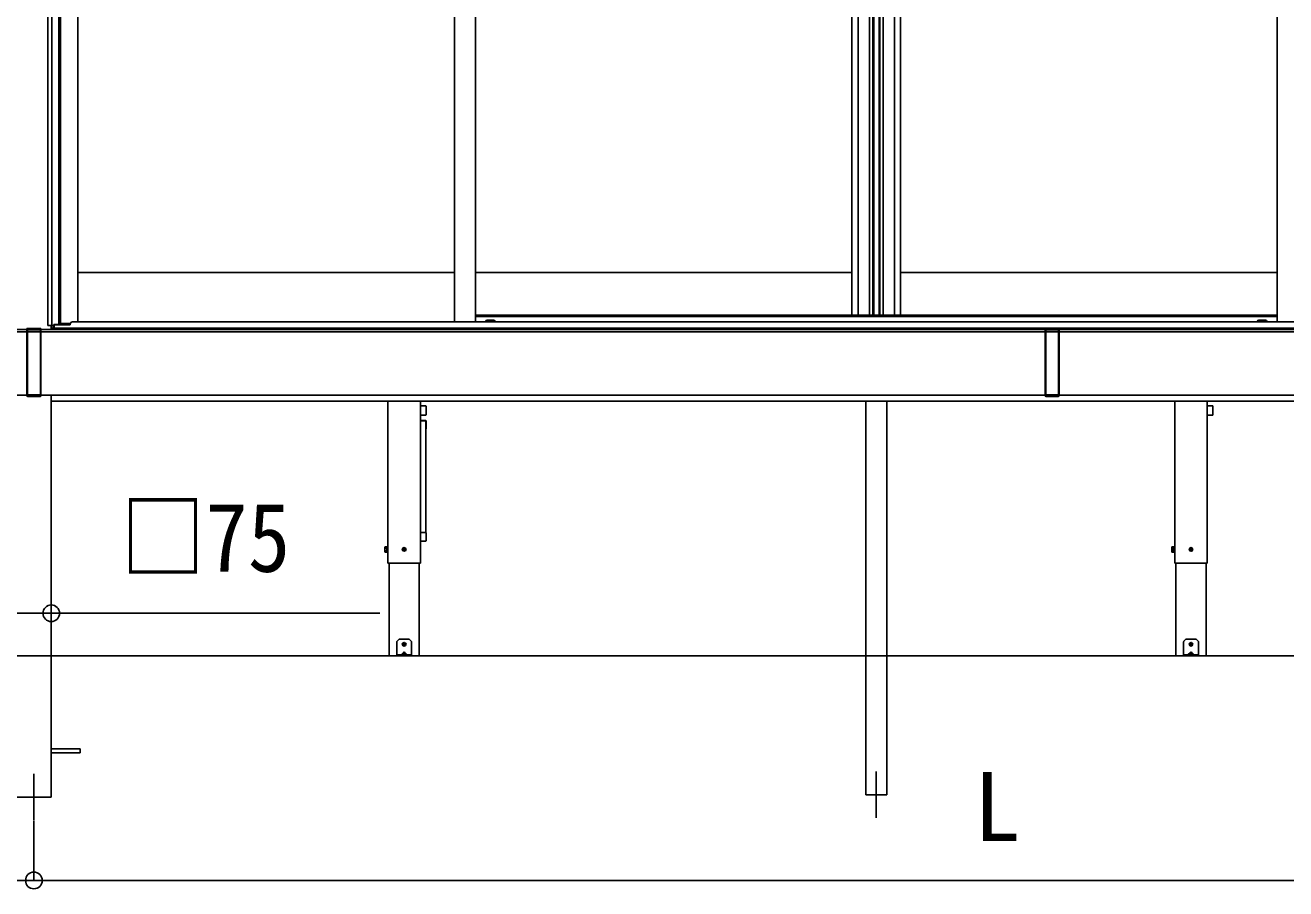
# Model space of a CAD drawing. Units: millimetres, scale not verified. Extents: x -10500 to 10500, y -15600 to 15524.
# Drawn here: x -4292 to -1568, y -11614 to -9748 of the extents above; entities that cross this region are included whole.
import ezdxf
from ezdxf.enums import TextEntityAlignment as Align

# ---------------------------------------------------------------- set-up
doc = ezdxf.new("R2010")
doc.units = ezdxf.units.MM
doc.header["$LTSCALE"] = 80
for name, color, linetype in [('0-3_YKK_12', 2, 'Continuous'), ('0-5_YKK_A1', 4, 'Continuous'), ('0-6_YKK_D', 6, 'Continuous')]:
    doc.layers.add(name, color=color, linetype=linetype)
doc.styles.add('ＭＳ ゴシック', font='')
doc.styles.get('ＭＳ ゴシック').set_extended_font_data('MS Gothic')

msp = doc.modelspace()

# ---------------------------------------------------------------- linework, layer by layer
at = {"layer": '0-3_YKK_12'}
for p, q in [((-4273, -11365.5), (-4273, -11465.5)), ((-2453, -11360.5), (-2453, -11460.5))]:
    msp.add_line(p, q, dxfattribs=at)
at = {"layer": '0-5_YKK_A1'}
for p, q in [((-4243, -8423.5), (-4243, -10396.5)), ((-4234.2, -8423.5), (-4234.2, -10396.5)), ((-4219, -8453.5), (-4219, -10395)), ((-4215.8, -8453.5), (-4215.8, -10392.5)), ((-4178, -8453.5), (-4178, -10389)), ((-3364.25, -8453.5), (-3364.25, -10389)), ((-3319.25, -8453.5), (-3319.25, -10389)), ((-2505.5, -8453.5), (-2505.5, -10374.5)), ((-2492.3, -8453.5), (-2492.3, -10374.5)), ((-2467.7, -8453.5), (-2467.7, -10374.5)), ((-2460.5, -8453.5), (-2460.5, -10374.5)), ((-2458.5, -8453.5), (-2458.5, -10374.5)), ((-2446.7, -8453.5), (-2446.7, -10374.5)), ((-2445.5, -8453.5), (-2445.5, -10374.5)), ((-2438.3, -8453.5), (-2438.3, -10374.5)), ((-2413.7, -8453.5), (-2413.7, -10374.5)), ((-2400.5, -8453.5), (-2400.5, -10374.5)), ((-1586.75, -8453.5), (-1586.75, -10389)), ((-3364.25, -10282.5), (-4178, -10282.5)), ((-2505.5, -10282.5), (-3319.25, -10282.5)), ((-1586.75, -10282.5), (-2400.5, -10282.5)), ((-2493.5, -10374.5), (-3319.25, -10374.5)), ((-2505.5, -10374.5), (-2447.5, -10374.5)), ((-2458.5, -10374.5), (-2400.5, -10374.5)), ((-1586.75, -10374.5), (-2412.5, -10374.5)), ((-4287, -10403), (-4259, -10403)), ((-4287, -10403.29), (-4287, -10403)), ((-4287, -10403.29), (-4287, -10405.71)), ((-4259, -10403.29), (-4287, -10403.29)), ((-4259, -10403.29), (-4259, -10403)), ((-4259, -10405.71), (-4259, -10403.29)), ((-4235.5, -10396.5), (-4235.5, -10405.5)), ((-671, -10402.5), (-4235, -10402.5)), ((-4235, -10405.5), (-4235, -10402.5)), ((-4230, -10402.5), (-4231, -10402.5)), ((-4219, -10395), (-4230, -10395)), ((-4230, -10402.5), (-4230, -10395)), ((-4229.5, -10402.5), (-4229.5, -10395)), ((-4229.5, -10395.5), (-4194.5, -10395.5)), ((-4229.5, -10402.5), (-676.5, -10402.5)), ((-4219, -10392.5), (-4194.27, -10392.5)), ((-4194.5, -10395.5), (-4194.5, -10394)), ((-3319.25, -10377.5), (-1586.75, -10377.5)), ((-3293.75, -10385), (-3279.75, -10385)), ((-3276.75, -10388.5), (-3276.75, -10388)), ((-2087, -10403), (-2059, -10403)), ((-2087, -10403.29), (-2087, -10403)), ((-2087, -10403.29), (-2087, -10405.71)), ((-2059, -10403.29), (-2087, -10403.29)), ((-2059, -10403.29), (-2059, -10403)), ((-2059, -10405.71), (-2059, -10403.29)), ((-1629.25, -10388.5), (-1629.25, -10388)), ((-1629.25, -10388.5), (-1609.25, -10388.5)), ((-1626.25, -10385), (-1612.25, -10385)), ((-1609.25, -10388.5), (-1609.25, -10388)), ((284.76, -10410.5), (-9871.02, -10410.5)), ((-4288, -10405.5), (-6458, -10405.5)), ((-4288, -10406.41), (-4288, -10404)), ((-4288, -10546.59), (-4288, -10406.41)), ((-4258, -10406.41), (-4259, -10406.41)), ((-4259, -10546.59), (-4259, -10406.41)), ((-4258, -10404), (-4258, -10406.41)), ((-2088, -10405.5), (-4258, -10405.5)), ((-4258, -10406.41), (-4258, -10546.59)), ((-2088, -10406.41), (-2088, -10404)), ((-2088, -10546.59), (-2088, -10406.41)), ((-2058, -10406.41), (-2059, -10406.41)), ((-2059, -10546.59), (-2059, -10406.41)), ((-2058, -10404), (-2058, -10406.41)), ((111, -10405.5), (-2058, -10405.5)), ((-2058, -10406.41), (-2058, -10546.59)), ((-4288, -10547.5), (-6458, -10547.5)), ((-4288, -10549), (-4288, -10546.59)), ((-4288, -10546.59), (-4287, -10546.59)), ((-4287, -10546.59), (-4259, -10546.59)), ((-4287, -10547.29), (-4287, -10546.59)), ((-4259, -10547.29), (-4287, -10547.29)), ((-4287, -10547.29), (-4287, -10549.71)), ((-4287, -10549.71), (-4259, -10549.71)), ((-4287, -10549.71), (-4287, -10550)), ((-4259, -10550), (-4287, -10550)), ((-4259, -10546.59), (-4258, -10546.59)), ((-4259, -10547.29), (-4259, -10546.59)), ((-4259, -10549.71), (-4259, -10547.29)), ((-4259, -10549.71), (-4259, -10550)), ((-4258, -10546.59), (-4258, -10549)), ((-2088, -10547.5), (-4258, -10547.5)), ((-4235.5, -10560.5), (-670.5, -10560.5)), ((-3508.08, -10560.5), (-3508.08, -10910.5)), ((-3508, -10560.5), (-3508, -10910.5)), ((-3438, -10560.5), (-3438, -10910.5)), ((-3437.92, -10560.5), (-3437.92, -10910.5)), ((-2475.5, -10560.5), (-2475.5, -11110.5)), ((-2430.5, -10560.5), (-2430.5, -11110.5)), ((-2088, -10549), (-2088, -10546.59)), ((-2088, -10546.59), (-2087, -10546.59)), ((-2087, -10546.59), (-2059, -10546.59)), ((-2087, -10547.29), (-2087, -10546.59)), ((-2059, -10547.29), (-2087, -10547.29)), ((-2087, -10547.29), (-2087, -10549.71)), ((-2087, -10549.71), (-2059, -10549.71)), ((-2087, -10549.71), (-2087, -10550)), ((-2059, -10550), (-2087, -10550)), ((-2059, -10546.59), (-2058, -10546.59)), ((-2059, -10547.29), (-2059, -10546.59)), ((-2059, -10549.71), (-2059, -10547.29)), ((-2059, -10549.71), (-2059, -10550)), ((-2058, -10546.59), (-2058, -10549)), ((111, -10547.5), (-2058, -10547.5)), ((-1808.08, -10560.5), (-1808.08, -10910.5)), ((-1808, -10560.5), (-1808, -10910.5)), ((-1738, -10560.5), (-1738, -10910.5)), ((-1737.92, -10560.5), (-1737.92, -10910.5)), ((-3426.8, -10570.3), (-3437.2, -10570.3)), ((-3437.2, -10590.7), (-3426.8, -10590.7)), ((-3425.8, -10589.7), (-3425.8, -10571.3)), ((-1726.8, -10570.3), (-1737.2, -10570.3)), ((-1737.2, -10590.7), (-1726.8, -10590.7)), ((-1725.8, -10589.7), (-1725.8, -10571.3)), ((-3426.8, -10601.84), (-3437.2, -10601.84)), ((-3426.8, -10602.09), (-3437.2, -10602.09)), ((-3427, -10602.46), (-3437, -10602.46)), ((-3426, -10844.08), (-3426, -10603.38)), ((-3425.8, -10602.84), (-3425.8, -10619.99)), ((-3437.2, -10843.71), (-3426.8, -10843.71)), ((-3437.2, -10862.79), (-3426.8, -10862.79)), ((-3425.8, -10844.64), (-3425.8, -10844.77)), ((-3425.8, -10844.77), (-3425.8, -10845.3)), ((-3425.8, -10845.3), (-3425.8, -10847.86)), ((-3425.8, -10847.86), (-3425.8, -10859.55)), ((-3514.8, -10875.5), (-3514.35, -10874.73)), ((-3514.8, -10875.5), (-3514.8, -10885.5)), ((-3514.8, -10885.5), (-3514.35, -10886.27)), ((-3514.35, -10874.73), (-3510.8, -10874.73)), ((-3514.35, -10877.61), (-3510.8, -10877.61)), ((-3514.35, -10883.39), (-3510.8, -10883.39)), ((-3514.35, -10886.27), (-3510.8, -10886.27)), ((-3510.8, -10874.73), (-3510.8, -10886.27)), ((-3509.6, -10874.25), (-3508, -10874.25)), ((-3475.24, -10880), (-3474.14, -10879.98)), ((-3475.24, -10881), (-3474.14, -10881.02)), ((-3474.14, -10879.98), (-3473.62, -10879.88)), ((-3474.14, -10881.02), (-3473.62, -10881.12)), ((-3473.52, -10879.36), (-3473.62, -10879.88)), ((-3473.52, -10881.64), (-3473.62, -10881.12)), ((-3473.5, -10878.26), (-3473.52, -10879.36)), ((-3473.5, -10882.74), (-3473.52, -10881.64)), ((-3472.5, -10878.26), (-3472.48, -10879.36)), ((-3472.5, -10882.74), (-3472.48, -10881.64)), ((-3472.48, -10879.36), (-3472.38, -10879.88)), ((-3472.48, -10881.64), (-3472.38, -10881.12)), ((-3471.86, -10879.98), (-3472.38, -10879.88)), ((-3471.86, -10881.02), (-3472.38, -10881.12)), ((-3470.75, -10880), (-3471.86, -10879.98)), ((-3470.75, -10881), (-3471.86, -10881.02)), ((-1814.8, -10875.5), (-1814.35, -10874.73)), ((-1814.8, -10875.5), (-1814.8, -10885.5)), ((-1814.8, -10885.5), (-1814.35, -10886.27)), ((-1814.35, -10874.73), (-1810.8, -10874.73)), ((-1814.35, -10877.61), (-1810.8, -10877.61)), ((-1814.35, -10883.39), (-1810.8, -10883.39)), ((-1814.35, -10886.27), (-1810.8, -10886.27)), ((-1810.8, -10874.73), (-1810.8, -10886.27)), ((-1809.6, -10874.25), (-1808, -10874.25)), ((-1775.24, -10880), (-1774.14, -10879.98)), ((-1775.24, -10881), (-1774.14, -10881.02)), ((-1774.14, -10879.98), (-1773.62, -10879.88)), ((-1774.14, -10881.02), (-1773.62, -10881.12)), ((-1773.52, -10879.36), (-1773.62, -10879.88)), ((-1773.52, -10881.64), (-1773.62, -10881.12)), ((-1773.5, -10878.26), (-1773.52, -10879.36)), ((-1773.5, -10882.74), (-1773.52, -10881.64)), ((-1772.5, -10878.26), (-1772.48, -10879.36)), ((-1772.5, -10882.74), (-1772.48, -10881.64)), ((-1772.48, -10879.36), (-1772.38, -10879.88)), ((-1772.48, -10881.64), (-1772.38, -10881.12)), ((-1771.86, -10879.98), (-1772.38, -10879.88)), ((-1771.86, -10881.02), (-1772.38, -10881.12)), ((-1770.75, -10880), (-1771.86, -10879.98)), ((-1770.75, -10881), (-1771.86, -10881.02)), ((-3437.92, -10910.5), (-3508.08, -10910.5)), ((-3505.65, -10910.5), (-3505.65, -11110.5)), ((-3440.35, -10910.5), (-3440.35, -11110.5)), ((-1737.92, -10910.5), (-1808.08, -10910.5)), ((-1805.65, -10910.5), (-1805.65, -11110.5)), ((-1740.35, -10910.5), (-1740.35, -11110.5)), ((-3489, -11107.5), (-3489, -11080.33)), ((-3484, -11074.5), (-3488.41, -11078.91)), ((-3462, -11074.5), (-3484, -11074.5)), ((-3473.52, -11084.36), (-3473.62, -11084.88)), ((-3473.5, -11083.26), (-3473.52, -11084.36)), ((-3472.5, -11083.26), (-3472.48, -11084.36)), ((-3472.48, -11084.36), (-3472.38, -11084.88)), ((-3457.59, -11078.91), (-3462, -11074.5)), ((-3457, -11107.5), (-3457, -11080.33)), ((-1789, -11107.5), (-1789, -11080.33)), ((-1784, -11074.5), (-1788.41, -11078.91)), ((-1762, -11074.5), (-1784, -11074.5)), ((-1773.52, -11084.36), (-1773.62, -11084.88)), ((-1773.5, -11083.26), (-1773.52, -11084.36)), ((-1772.5, -11083.26), (-1772.48, -11084.36)), ((-1772.48, -11084.36), (-1772.38, -11084.88)), ((-1757.59, -11078.91), (-1762, -11074.5)), ((-1757, -11107.5), (-1757, -11080.33)), ((284.76, -11110.5), (-9871.02, -11110.5)), ((-3440.35, -11110.5), (-3505.65, -11110.5)), ((-3489, -11108), (-3489, -11107.5)), ((-3489, -11110.5), (-3489, -11108)), ((-3489, -11108), (-3488.41, -11108)), ((-3488.41, -11110.5), (-3489, -11110.5)), ((-3488.41, -11108), (-3484, -11108)), ((-3462, -11108), (-3484, -11108)), ((-3462, -11110.5), (-3484, -11110.5)), ((-3474.44, -11103.04), (-3478.9, -11107.5)), ((-3477, -11107.08), (-3477, -11107.5)), ((-3477, -11107.5), (-3469, -11107.5)), ((-3476.5, -11108), (-3469.5, -11108)), ((-3475.24, -11085), (-3474.14, -11084.98)), ((-3475.24, -11086), (-3474.14, -11086.02)), ((-3474.14, -11084.98), (-3473.62, -11084.88)), ((-3474.14, -11086.02), (-3473.62, -11086.12)), ((-3473.52, -11086.64), (-3473.62, -11086.12)), ((-3473.5, -11087.74), (-3473.52, -11086.64)), ((-3472.5, -11087.74), (-3472.48, -11086.64)), ((-3472.48, -11086.64), (-3472.38, -11086.12)), ((-3471.86, -11084.98), (-3472.38, -11084.88)), ((-3471.86, -11086.02), (-3472.38, -11086.12)), ((-3470.75, -11085), (-3471.86, -11084.98)), ((-3470.75, -11086), (-3471.86, -11086.02)), ((-3467.1, -11107.5), (-3471.56, -11103.04)), ((-3469, -11107.08), (-3469, -11107.5)), ((-3462, -11110.5), (-3462, -11108)), ((-3462, -11108), (-3457.59, -11108)), ((-3457.59, -11110.5), (-3462, -11110.5)), ((-3457.59, -11108), (-3457, -11108)), ((-3457, -11107.5), (-3457, -11108)), ((-2475.5, -11110.5), (-2475.5, -11410.5)), ((-2430.5, -11110.5), (-2430.5, -11410.5)), ((-1740.35, -11110.5), (-1805.65, -11110.5)), ((-1789, -11108), (-1789, -11107.5)), ((-1789, -11110.5), (-1789, -11108)), ((-1789, -11108), (-1788.41, -11108)), ((-1788.41, -11110.5), (-1789, -11110.5)), ((-1788.41, -11108), (-1784, -11108)), ((-1762, -11108), (-1784, -11108)), ((-1762, -11110.5), (-1784, -11110.5)), ((-1774.44, -11103.04), (-1778.9, -11107.5)), ((-1777, -11107.08), (-1777, -11107.5)), ((-1777, -11107.5), (-1769, -11107.5)), ((-1776.5, -11108), (-1769.5, -11108)), ((-1775.24, -11085), (-1774.14, -11084.98)), ((-1775.24, -11086), (-1774.14, -11086.02)), ((-1774.14, -11084.98), (-1773.62, -11084.88)), ((-1774.14, -11086.02), (-1773.62, -11086.12)), ((-1773.52, -11086.64), (-1773.62, -11086.12)), ((-1773.5, -11087.74), (-1773.52, -11086.64)), ((-1772.5, -11087.74), (-1772.48, -11086.64)), ((-1772.48, -11086.64), (-1772.38, -11086.12)), ((-1771.86, -11084.98), (-1772.38, -11084.88)), ((-1771.86, -11086.02), (-1772.38, -11086.12)), ((-1770.75, -11085), (-1771.86, -11084.98)), ((-1770.75, -11086), (-1771.86, -11086.02)), ((-1767.1, -11107.5), (-1771.56, -11103.04)), ((-1769, -11107.08), (-1769, -11107.5)), ((-1762, -11110.5), (-1762, -11108)), ((-1762, -11108), (-1757.59, -11108)), ((-1757.59, -11110.5), (-1762, -11110.5)), ((-1757.59, -11108), (-1757, -11108)), ((-1757, -11107.5), (-1757, -11108)), ((-4235.5, -11311), (-4173, -11311)), ((-4235.5, -11320), (-4173, -11320)), ((-4173, -11311), (-4173, -11320)), ((-2430.5, -11410.5), (-2475.5, -11410.5)), ((-4310.5, -11415.5), (-4235.5, -11415.5))]:
    msp.add_line(p, q, dxfattribs=at)
for points in [[(-4231.1, -10402.5), (-4231.1, -10396.5), (-4243, -10396.5)], [(-4189.5, -10389), (-3319.25, -10389), (-716.5, -10389)], [(-3276.75, -10388.5), (-3296.75, -10388.5), (-3296.75, -10388)], [(-4287, -10405.71), (-4287, -10406.41), (-4288, -10406.41)], [(-4287, -10405.71), (-4259, -10405.71), (-4259, -10406.41), (-4287, -10406.41), (-4287, -10546.59)], [(-2087, -10405.71), (-2087, -10406.41), (-2088, -10406.41)], [(-2087, -10405.71), (-2059, -10405.71), (-2059, -10406.41), (-2087, -10406.41), (-2087, -10546.59)], [(-4235.5, -11415.5), (-4235.5, -11110.5), (-4235.5, -10547.5)], [(-3425.8, -10859.55), (-3425.8, -10861.6), (-3425.8, -10861.79)], [(-3508, -10886.75), (-3509.6, -10886.75), (-3509.6, -10874.25)], [(-1808, -10886.75), (-1809.6, -10886.75), (-1809.6, -10874.25)], [(-3484, -11108), (-3484, -11110.5), (-3488.41, -11110.5)], [(-3457, -11108), (-3457, -11110.5), (-3457.59, -11110.5)], [(-1784, -11108), (-1784, -11110.5), (-1788.41, -11110.5)], [(-1757, -11108), (-1757, -11110.5), (-1757.59, -11110.5)]]:
    msp.add_lwpolyline(points, dxfattribs=at)
for points in [[(-3510.8, -10874.75), (-3509.6, -10874.75), (-3509.6, -10886.25), (-3510.8, -10886.25)], [(-1810.8, -10874.75), (-1809.6, -10874.75), (-1809.6, -10886.25), (-1810.8, -10886.25)]]:
    msp.add_lwpolyline(points, close=True, dxfattribs=at)
for centre, radius in [((-3473, -10880.5), 4), ((-3470.88, -10882.62), 0.3), ((-1773, -10880.5), 4), ((-1770.88, -10882.62), 0.3), ((-3473, -11085.5), 4), ((-1773, -11085.5), 4), ((-3470.88, -11087.62), 0.3), ((-1770.88, -11087.62), 0.3)]:
    msp.add_circle(centre, radius, dxfattribs=at)
for centre, radius, start, end in [((-4287, -10404), 1, 90, 180), ((-4287.12, -10404.18), 0.893, 81.95053, 168.57825), ((-4259, -10404), 1, 0, 90), ((-4258.87, -10404.18), 0.893, 11.42175, 98.04947), ((-4189.5, -10394), 5, 90, 180), ((-3293.75, -10388), 3, 90, 180), ((-3279.75, -10388), 3, 0, 90), ((-2087, -10404), 1, 90, 180), ((-2087.12, -10404.18), 0.893, 81.95053, 168.57825), ((-2059, -10404), 1, 0, 90), ((-2058.87, -10404.18), 0.893, 11.42175, 98.04947), ((-1626.25, -10388), 3, 90, 180), ((-1612.25, -10388), 3, 360, 90), ((-4287.12, -10406.59), 0.893, 81.95053, 168.57825), ((-4258.87, -10406.59), 0.893, 11.42175, 98.04947), ((-2087.12, -10406.59), 0.893, 81.95053, 168.57825), ((-2058.87, -10406.59), 0.893, 11.42175, 98.04947), ((-4287.12, -10546.41), 0.893, 191.42175, 278.04947), ((-4287, -10549), 1, 180, 270), ((-4287.12, -10548.82), 0.893, 191.42175, 278.04947), ((-4258.87, -10546.41), 0.893, 261.95053, 348.57825), ((-4259, -10549), 1, 270, 0), ((-4258.87, -10548.82), 0.893, 261.95053, 348.57825), ((-2087.12, -10546.41), 0.893, 191.42175, 278.04947), ((-2087, -10549), 1, 180, 270), ((-2087.12, -10548.82), 0.893, 191.42175, 278.04947), ((-2058.87, -10546.41), 0.893, 261.95053, 348.57825), ((-2059, -10549), 1, 270, 0), ((-2058.87, -10548.82), 0.893, 261.95053, 348.57825), ((-3437.2, -10571.3), 1, 90, 136.07133), ((-3437.2, -10589.7), 1, 223.92867, 270), ((-3426.8, -10571.3), 1, 0, 90), ((-3426.8, -10589.7), 1, 270, 0), ((-1737.2, -10571.3), 1, 90, 136.07133), ((-1737.2, -10589.7), 1, 223.92867, 270), ((-1726.8, -10571.3), 1, 0, 90), ((-1726.8, -10589.7), 1, 270, 0), ((-3437.2, -10602.84), 1, 90, 136.07133), ((-3437.21, -10603.11), 1.03, 89.33234, 133.67747), ((-3437.04, -10603.42), 0.964, 87.79679, 156.39643), ((-3426.96, -10603.42), 0.964, 2.3873, 92.20321), ((-3426.8, -10602.84), 1, 0, 90), ((-3426.76, -10603.05), 0.964, 2.3873, 92.20321), ((-3426.68, -10619.99), 0.881, 320.61871, 359.66491), ((-3437.24, -10844.68), 0.964, 87.79679, 135.1392), ((-3437.2, -10861.79), 1, 223.92867, 270), ((-3426.76, -10844.68), 0.964, 2.3873, 92.20321), ((-3426.8, -10861.79), 1, 270, 0), ((-3512.24, -10876.17), 2.56, 145.61708, 214.38292), ((-3505.25, -10880.5), 9.55, 162.41276, 197.58724), ((-3512.24, -10884.83), 2.56, 145.61708, 214.38292), ((-3473, -10880.5), 2.3, 167.44414, 192.55586), ((-3473, -10880.5), 2.3, 77.44414, 102.55586), ((-3473, -10880.5), 2.3, 257.44414, 282.55586), ((-3473, -10880.5), 2.3, 347.44414, 12.55586), ((-1812.24, -10876.17), 2.56, 145.61708, 214.38292), ((-1805.25, -10880.5), 9.55, 162.41276, 197.58724), ((-1812.24, -10884.83), 2.56, 145.61708, 214.38292), ((-1773, -10880.5), 2.3, 167.44414, 192.55586), ((-1773, -10880.5), 2.3, 77.44414, 102.55586), ((-1773, -10880.5), 2.3, 257.44414, 282.55586), ((-1773, -10880.5), 2.3, 347.44414, 12.55586), ((-3487, -11080.33), 2, 135, 180), ((-3473, -11085.5), 2.3, 77.44414, 102.55586), ((-3459, -11080.33), 2, 0, 45), ((-1787, -11080.33), 2, 135, 180), ((-1773, -11085.5), 2.3, 77.44414, 102.55586), ((-1759, -11080.33), 2, 0, 45), ((-3476, -11107.08), 1, 126.03188, 180), ((-3476.5, -11107.5), 0.5, 180, 270), ((-3473, -11111.2), 6.1, 53.96812, 126.03188), ((-3473, -11085.5), 2.3, 167.44414, 192.55586), ((-3473, -11085.5), 2.3, 257.44414, 282.55586), ((-3473, -11085.5), 2.3, 347.44414, 12.55586), ((-3469.5, -11107.5), 0.5, 270, 0), ((-3470, -11107.08), 1, 0, 53.96812), ((-1776, -11107.08), 1, 126.03188, 180), ((-1776.5, -11107.5), 0.5, 180, 270), ((-1773, -11111.2), 6.1, 53.96812, 126.03188), ((-1773, -11085.5), 2.3, 167.44414, 192.55586), ((-1773, -11085.5), 2.3, 257.44414, 282.55586), ((-1773, -11085.5), 2.3, 347.44414, 12.55586), ((-1769.5, -11107.5), 0.5, 270, 0), ((-1770, -11107.08), 1, 0, 53.96812)]:
    msp.add_arc(centre, radius, start, end, dxfattribs=at)
for centre, major_axis, ratio, start_param, end_param in [((-3478.4, -11107.5), (0.688, 0.425), 0.381966, 2.1243707, 3.695167), ((-3473, -11105.93), (0, -3.54), 0.707107, 2.5261129, 3.7570724), ((-3467.6, -11107.5), (0.688, -0.425), 0.381966, 5.7296109, 7.3004073), ((-1778.4, -11107.5), (0.688, 0.425), 0.381966, 2.1243707, 3.695167), ((-1773, -11105.93), (0, -3.54), 0.707107, 2.5261129, 3.7570724), ((-1767.6, -11107.5), (0.688, -0.425), 0.381966, 5.7296109, 7.3004073)]:
    msp.add_ellipse(centre, major_axis=major_axis, ratio=ratio, start_param=start_param, end_param=end_param, dxfattribs=at)
at = {"layer": '0-6_YKK_D'}
for p, q in [((-4235.5, -10961.5), (-4235.5, -11019.39)), ((-4310.5, -11018.39), (-4235.5, -11018.39)), ((-4235.5, -11018.39), (-3525.38, -11018.39)), ((-4273, -11466.5), (-4273, -11596.5)), ((-4273, -11466.5), (-4273, -11596.5)), ((-7913, -11595.5), (-4273, -11595.5)), ((-4273, -11595.5), (-633, -11595.5))]:
    msp.add_line(p, q, dxfattribs=at)
for centre in [(-4235.5, -11018.39), (-4273, -11595.5), (-4273, -11595.5)]:
    msp.add_circle(centre, 18, dxfattribs=at)

# ---------------------------------------------------------------- texts
at = {"layer": '0-6_YKK_D', "style": 'ＭＳ ゴシック', "width": 0.9}
msp.add_text('□75', height=149.6, dxfattribs=at).set_placement((-4085.92, -10973.76), align=Align.BOTTOM_LEFT)
at = {"layer": '0-6_YKK_D', "style": 'ＭＳ ゴシック'}
msp.add_text('L', height=149.6, dxfattribs=at).set_placement((-2242.52, -11555.5), align=Align.BOTTOM_LEFT)

doc.saveas('drawing.dxf')
